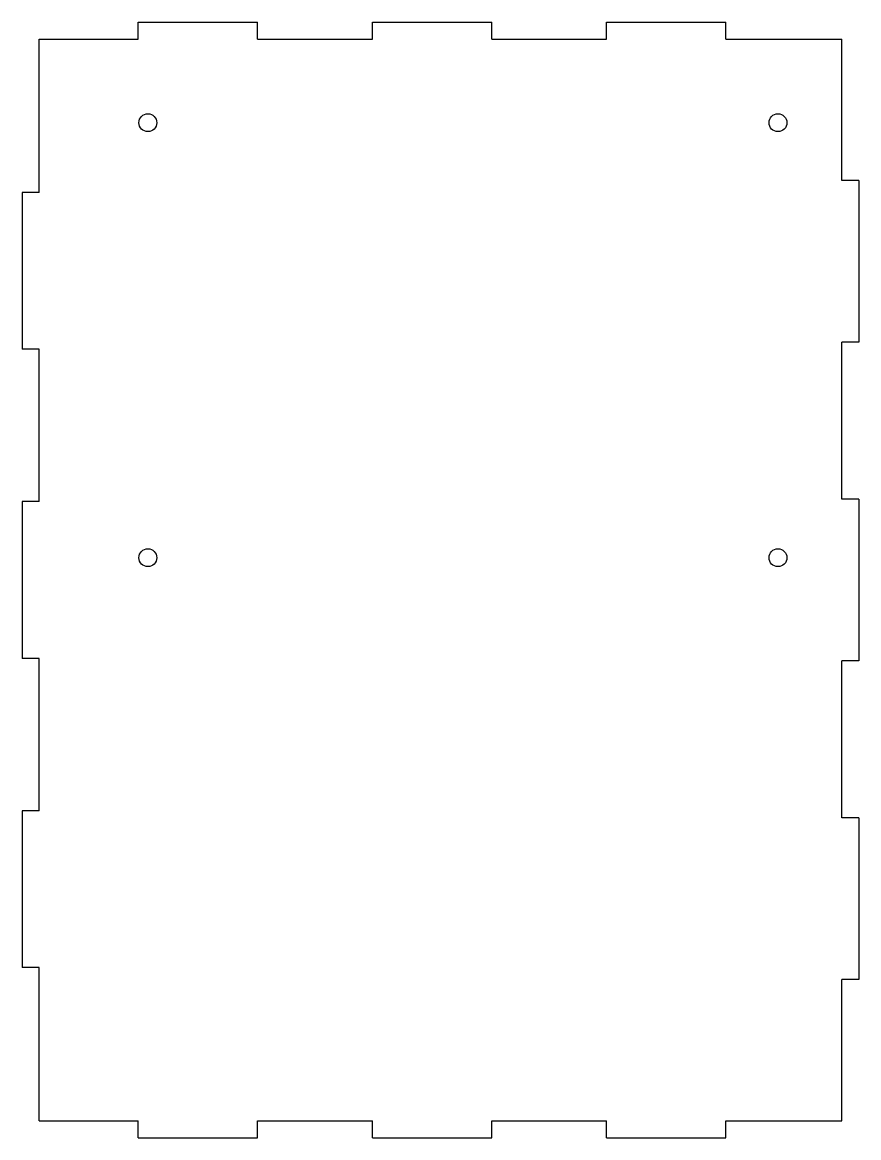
# Model space of a CAD drawing. Extents: x -75 to 75, y -100 to 100.
import ezdxf

# ---------------------------------------------------------------- set-up
doc = ezdxf.new("R2010")
doc.units = 0
doc.header["$MEASUREMENT"] = 0
doc.layers.add('VISIBLE', color=7, linetype='CONTINUOUS')

msp = doc.modelspace()

# ---------------------------------------------------------------- linework, layer by layer
at = {"layer": 'VISIBLE'}
for p, q in [((-54.2, 100), (-32.8, 100)), ((-54.2, 97), (-54.2, 100)), ((-32.8, 97), (-32.8, 100)), ((-12.2, 100), (9.2, 100)), ((-12.2, 97), (-12.2, 100)), ((9.2, 97), (9.2, 100)), ((29.8, 100), (51.2, 100)), ((29.8, 97), (29.8, 100)), ((51.2, 97), (51.2, 100)), ((-72, 97), (-54.2, 97)), ((-72, 69.49), (-72, 97)), ((-32.8, 97), (-12.2, 97)), ((9.2, 97), (29.8, 97)), ((51.2, 97), (72, 97)), ((72, 71.63), (72, 97)), ((75, 71.63), (72, 71.63)), ((75, 71.63), (75, 42.66)), ((-72, 69.49), (-75, 69.49)), ((-75, 69.49), (-75, 41.37)), ((72, 14.49), (72, 42.66)), ((75, 42.66), (72, 42.66)), ((-72, 41.37), (-75, 41.37)), ((-72, 14.06), (-72, 41.37)), ((-72, 14.06), (-75, 14.06)), ((-75, 14.06), (-75, -14.06)), ((75, 14.49), (72, 14.49)), ((75, 14.49), (75, -14.49)), ((-72, -14.06), (-75, -14.06)), ((-72, -41.37), (-72, -14.06)), ((72, -42.66), (72, -14.49)), ((75, -14.49), (72, -14.49)), ((-72, -41.37), (-75, -41.37)), ((-75, -41.37), (-75, -69.49)), ((75, -42.66), (72, -42.66)), ((75, -42.66), (75, -71.63)), ((-72, -69.49), (-75, -69.49)), ((-72, -97), (-72, -69.49)), ((72, -97), (72, -71.63)), ((75, -71.63), (72, -71.63)), ((-72, -97), (-54.2, -97)), ((-54.2, -100), (-54.2, -97)), ((-32.8, -100), (-32.8, -97)), ((-32.8, -97), (-12.2, -97)), ((-12.2, -100), (-12.2, -97)), ((9.2, -100), (9.2, -97)), ((9.2, -97), (29.8, -97)), ((29.8, -100), (29.8, -97)), ((51.2, -100), (51.2, -97)), ((51.2, -97), (72, -97)), ((-54.2, -100), (-32.8, -100)), ((-12.2, -100), (9.2, -100)), ((29.8, -100), (51.2, -100))]:
    msp.add_line(p, q, dxfattribs=at)
for centre in [(-52.48, 82), (60.52, 82), (-52.48, 4), (60.52, 4)]:
    msp.add_circle(centre, 1.6, dxfattribs=at)

doc.saveas('drawing.dxf')
